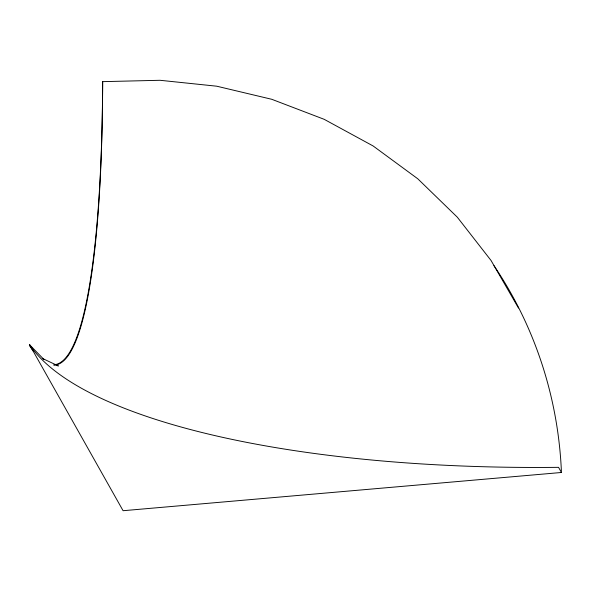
<?xml version="1.0" encoding="UTF-8"?>
<svg xmlns="http://www.w3.org/2000/svg" width="591" height="591" viewBox="0 0 591 591"><rect width="100%" height="100%" fill="white"/><g stroke="black" fill="none" stroke-linecap="round" stroke-linejoin="round"><path stroke-width="0.89" d="M561.45 472.482L123.083 510.713L29.55 344.723A593.179 177.544 -2.4 0 0 558.547 467.333L561.45 472.482A444.668 419.418 -29.4 0 0 493.958 265.647M53.788 365.112A593.179 85.444 85 0 0 102.657 81.647L160.028 80.287L216.712 86.197L271.749 99.288L324.186 119.323L373.135 145.977L417.763 178.778L457.294 217.17L491.055 260.498L518.477 308.014M56.278 365.157L58.376 365.962L42.471 358.456M43.616 359.188L44.103 359.66L29.55 344.723A593.179 85.444 85 0 0 32.269 348.867M33.628 351.497A601.911 86.574 85 0 1 29.676 345.846M102.657 81.647A601.911 86.574 85 0 1 53.988 364.765"/></g></svg>
